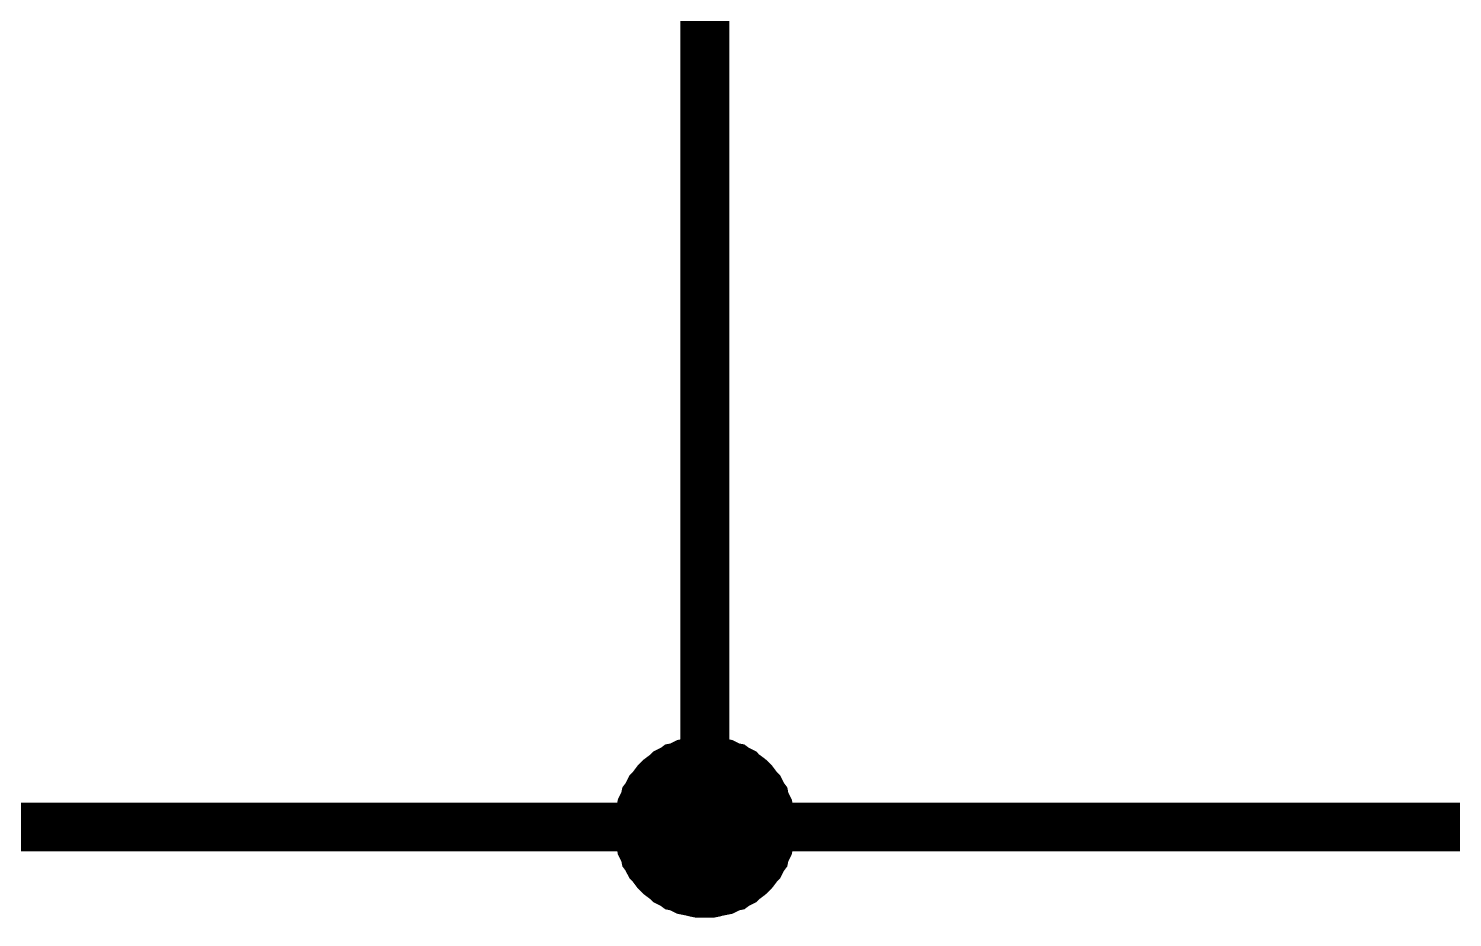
# Model space of a CAD drawing. Header units: millimetres. Extents: x 0 to 9.5, y 0 to 7.5.
# Drawn here: x 5.1364 to 5.4811, y 3.978 to 4.1934 of the extents above; entities that cross this region are included whole.
import ezdxf

# ---------------------------------------------------------------- set-up
doc = ezdxf.new("R2010")
doc.units = ezdxf.units.MM
doc.header["$MEASUREMENT"] = 0
doc.layers.add('Sheet', color=255, linetype='Continuous')

msp = doc.modelspace()

# ---------------------------------------------------------------- linework, layer by layer
at = {"layer": 'Sheet'}
for points, const_width in [([(5.30008, 4.29995), (5.30008, 3.99996)], 0.0118), ([(5.28007, 3.99996), (5.28007, 4.001), (5.28007, 4.00204), (5.28028, 4.00309), (5.28049, 4.00392), (5.2807, 4.00496), (5.2809, 4.006), (5.28132, 4.00684), (5.28174, 4.00767), (5.28195, 4.00871), (5.28257, 4.00955), (5.28299, 4.01038), (5.28341, 4.01122), (5.28403, 4.01184), (5.28466, 4.01268), (5.28528, 4.01351), (5.28591, 4.01413), (5.28653, 4.01476), (5.28737, 4.01539), (5.2882, 4.01601), (5.28883, 4.01664), (5.28966, 4.01705), (5.29049, 4.01747), (5.29133, 4.0181), (5.29237, 4.0183), (5.2932, 4.01872), (5.29404, 4.01914), (5.29508, 4.01935), (5.29612, 4.01955), (5.29695, 4.01976), (5.298, 4.01997), (5.29904, 4.01997), (5.30008, 4.01997)], 0.0039), ([(5.28007, 3.99996), (5.28007, 4.001), (5.28007, 4.00204), (5.28028, 4.00309), (5.28049, 4.00392), (5.2807, 4.00496), (5.2809, 4.006), (5.28132, 4.00684), (5.28174, 4.00767), (5.28195, 4.00871), (5.28257, 4.00955), (5.28299, 4.01038), (5.28341, 4.01122), (5.28403, 4.01184), (5.28466, 4.01268), (5.28528, 4.01351), (5.28591, 4.01413), (5.28653, 4.01476), (5.28737, 4.01539), (5.2882, 4.01601), (5.28883, 4.01664), (5.28966, 4.01705), (5.29049, 4.01747), (5.29133, 4.0181), (5.29237, 4.0183), (5.2932, 4.01872), (5.29404, 4.01914), (5.29508, 4.01935), (5.29612, 4.01955), (5.29695, 4.01976), (5.298, 4.01997), (5.29904, 4.01997), (5.30008, 4.01997)], 0.0039), ([(5.28007, 3.99996), (5.28007, 4.001), (5.28007, 4.00204), (5.28028, 4.00309), (5.28049, 4.00392), (5.2807, 4.00496), (5.2809, 4.006), (5.28132, 4.00684), (5.28174, 4.00767), (5.28195, 4.00871), (5.28257, 4.00955), (5.28299, 4.01038), (5.28341, 4.01122), (5.28403, 4.01184), (5.28466, 4.01268), (5.28528, 4.01351), (5.28591, 4.01413), (5.28653, 4.01476), (5.28737, 4.01539), (5.2882, 4.01601), (5.28883, 4.01664), (5.28966, 4.01705), (5.29049, 4.01747), (5.29133, 4.0181), (5.29237, 4.0183), (5.2932, 4.01872), (5.29404, 4.01914), (5.29508, 4.01935), (5.29612, 4.01955), (5.29695, 4.01976), (5.298, 4.01997), (5.29904, 4.01997), (5.30008, 4.01997)], 0.0039), ([(5.28007, 3.99996), (5.28007, 4.001), (5.28007, 4.00204), (5.28028, 4.00309), (5.28049, 4.00392), (5.2807, 4.00496), (5.2809, 4.006), (5.28132, 4.00684), (5.28174, 4.00767), (5.28195, 4.00871), (5.28257, 4.00955), (5.28299, 4.01038), (5.28341, 4.01122), (5.28403, 4.01184), (5.28466, 4.01268), (5.28528, 4.01351), (5.28591, 4.01413), (5.28653, 4.01476), (5.28737, 4.01539), (5.2882, 4.01601), (5.28883, 4.01664), (5.28966, 4.01705), (5.29049, 4.01747), (5.29133, 4.0181), (5.29237, 4.0183), (5.2932, 4.01872), (5.29404, 4.01914), (5.29508, 4.01935), (5.29612, 4.01955), (5.29695, 4.01976), (5.298, 4.01997), (5.29904, 4.01997), (5.30008, 4.01997)], 0.0039), ([(5.28007, 3.99996), (5.28007, 4.001), (5.28007, 4.00204), (5.28028, 4.00309), (5.28049, 4.00392), (5.2807, 4.00496), (5.2809, 4.006), (5.28132, 4.00684), (5.28174, 4.00767), (5.28195, 4.00871), (5.28257, 4.00955), (5.28299, 4.01038), (5.28341, 4.01122), (5.28403, 4.01184), (5.28466, 4.01268), (5.28528, 4.01351), (5.28591, 4.01413), (5.28653, 4.01476), (5.28737, 4.01539), (5.2882, 4.01601), (5.28883, 4.01664), (5.28966, 4.01705), (5.29049, 4.01747), (5.29133, 4.0181), (5.29237, 4.0183), (5.2932, 4.01872), (5.29404, 4.01914), (5.29508, 4.01935), (5.29612, 4.01955), (5.29695, 4.01976), (5.298, 4.01997), (5.29904, 4.01997), (5.30008, 4.01997)], 0.0039), ([(5.28007, 3.99996), (5.28007, 4.001), (5.28007, 4.00204), (5.28028, 4.00309), (5.28049, 4.00392), (5.2807, 4.00496), (5.2809, 4.006), (5.28132, 4.00684), (5.28174, 4.00767), (5.28195, 4.00871), (5.28257, 4.00955), (5.28299, 4.01038), (5.28341, 4.01122), (5.28403, 4.01184), (5.28466, 4.01268), (5.28528, 4.01351), (5.28591, 4.01413), (5.28653, 4.01476), (5.28737, 4.01539), (5.2882, 4.01601), (5.28883, 4.01664), (5.28966, 4.01705), (5.29049, 4.01747), (5.29133, 4.0181), (5.29237, 4.0183), (5.2932, 4.01872), (5.29404, 4.01914), (5.29508, 4.01935), (5.29612, 4.01955), (5.29695, 4.01976), (5.298, 4.01997), (5.29904, 4.01997), (5.30008, 4.01997)], 0.0039), ([(5.28007, 3.99996), (5.28007, 4.001), (5.28007, 4.00204), (5.28028, 4.00309), (5.28049, 4.00392), (5.2807, 4.00496), (5.2809, 4.006), (5.28132, 4.00684), (5.28174, 4.00767), (5.28195, 4.00871), (5.28257, 4.00955), (5.28299, 4.01038), (5.28341, 4.01122), (5.28403, 4.01184), (5.28466, 4.01268), (5.28528, 4.01351), (5.28591, 4.01413), (5.28653, 4.01476), (5.28737, 4.01539), (5.2882, 4.01601), (5.28883, 4.01664), (5.28966, 4.01705), (5.29049, 4.01747), (5.29133, 4.0181), (5.29237, 4.0183), (5.2932, 4.01872), (5.29404, 4.01914), (5.29508, 4.01935), (5.29612, 4.01955), (5.29695, 4.01976), (5.298, 4.01997), (5.29904, 4.01997), (5.30008, 4.01997)], 0.0039), ([(5.28007, 3.99996), (5.28007, 4.001), (5.28007, 4.00204), (5.28028, 4.00309), (5.28049, 4.00392), (5.2807, 4.00496), (5.2809, 4.006), (5.28132, 4.00684), (5.28174, 4.00767), (5.28195, 4.00871), (5.28257, 4.00955), (5.28299, 4.01038), (5.28341, 4.01122), (5.28403, 4.01184), (5.28466, 4.01268), (5.28528, 4.01351), (5.28591, 4.01413), (5.28653, 4.01476), (5.28737, 4.01539), (5.2882, 4.01601), (5.28883, 4.01664), (5.28966, 4.01705), (5.29049, 4.01747), (5.29133, 4.0181), (5.29237, 4.0183), (5.2932, 4.01872), (5.29404, 4.01914), (5.29508, 4.01935), (5.29612, 4.01955), (5.29695, 4.01976), (5.298, 4.01997), (5.29904, 4.01997), (5.30008, 4.01997)], 0.0039), ([(5.30008, 4.01997), (5.30008, 4.01997)], 0.0039), ([(5.30008, 4.01997), (5.30112, 4.01997), (5.30217, 4.01997), (5.30321, 4.01976), (5.30404, 4.01955), (5.30508, 4.01935), (5.30613, 4.01914), (5.30696, 4.01872), (5.30779, 4.0183), (5.30884, 4.0181), (5.30967, 4.01747), (5.3105, 4.01705), (5.31134, 4.01664), (5.31196, 4.01601), (5.3128, 4.01539), (5.31363, 4.01476), (5.31426, 4.01413), (5.31488, 4.01351), (5.31551, 4.01268), (5.31613, 4.01184), (5.31676, 4.01122), (5.31717, 4.01038), (5.31759, 4.00955), (5.31822, 4.00871), (5.31842, 4.00767), (5.31884, 4.00684), (5.31926, 4.006), (5.31947, 4.00496), (5.31967, 4.00392), (5.31988, 4.00309), (5.32009, 4.00204), (5.32009, 4.001), (5.32009, 3.99996)], 0.0039), ([(5.30008, 4.01997), (5.30008, 4.01997)], 0.0039), ([(5.30008, 4.01997), (5.30112, 4.01997), (5.30217, 4.01997), (5.30321, 4.01976), (5.30404, 4.01955), (5.30508, 4.01935), (5.30613, 4.01914), (5.30696, 4.01872), (5.30779, 4.0183), (5.30884, 4.0181), (5.30967, 4.01747), (5.3105, 4.01705), (5.31134, 4.01664), (5.31196, 4.01601), (5.3128, 4.01539), (5.31363, 4.01476), (5.31426, 4.01413), (5.31488, 4.01351), (5.31551, 4.01268), (5.31613, 4.01184), (5.31676, 4.01122), (5.31717, 4.01038), (5.31759, 4.00955), (5.31822, 4.00871), (5.31842, 4.00767), (5.31884, 4.00684), (5.31926, 4.006), (5.31947, 4.00496), (5.31967, 4.00392), (5.31988, 4.00309), (5.32009, 4.00204), (5.32009, 4.001), (5.32009, 3.99996)], 0.0039), ([(5.30008, 4.01997), (5.30008, 4.01997)], 0.0039), ([(5.30008, 4.01997), (5.30112, 4.01997), (5.30217, 4.01997), (5.30321, 4.01976), (5.30404, 4.01955), (5.30508, 4.01935), (5.30613, 4.01914), (5.30696, 4.01872), (5.30779, 4.0183), (5.30884, 4.0181), (5.30967, 4.01747), (5.3105, 4.01705), (5.31134, 4.01664), (5.31196, 4.01601), (5.3128, 4.01539), (5.31363, 4.01476), (5.31426, 4.01413), (5.31488, 4.01351), (5.31551, 4.01268), (5.31613, 4.01184), (5.31676, 4.01122), (5.31717, 4.01038), (5.31759, 4.00955), (5.31822, 4.00871), (5.31842, 4.00767), (5.31884, 4.00684), (5.31926, 4.006), (5.31947, 4.00496), (5.31967, 4.00392), (5.31988, 4.00309), (5.32009, 4.00204), (5.32009, 4.001), (5.32009, 3.99996)], 0.0039), ([(5.30008, 4.01997), (5.30008, 4.01997)], 0.0039), ([(5.30008, 4.01997), (5.30112, 4.01997), (5.30217, 4.01997), (5.30321, 4.01976), (5.30404, 4.01955), (5.30508, 4.01935), (5.30613, 4.01914), (5.30696, 4.01872), (5.30779, 4.0183), (5.30884, 4.0181), (5.30967, 4.01747), (5.3105, 4.01705), (5.31134, 4.01664), (5.31196, 4.01601), (5.3128, 4.01539), (5.31363, 4.01476), (5.31426, 4.01413), (5.31488, 4.01351), (5.31551, 4.01268), (5.31613, 4.01184), (5.31676, 4.01122), (5.31717, 4.01038), (5.31759, 4.00955), (5.31822, 4.00871), (5.31842, 4.00767), (5.31884, 4.00684), (5.31926, 4.006), (5.31947, 4.00496), (5.31967, 4.00392), (5.31988, 4.00309), (5.32009, 4.00204), (5.32009, 4.001), (5.32009, 3.99996)], 0.0039), ([(5.30008, 4.01997), (5.30008, 4.01997)], 0.0039), ([(5.30008, 4.01997), (5.30112, 4.01997), (5.30217, 4.01997), (5.30321, 4.01976), (5.30404, 4.01955), (5.30508, 4.01935), (5.30613, 4.01914), (5.30696, 4.01872), (5.30779, 4.0183), (5.30884, 4.0181), (5.30967, 4.01747), (5.3105, 4.01705), (5.31134, 4.01664), (5.31196, 4.01601), (5.3128, 4.01539), (5.31363, 4.01476), (5.31426, 4.01413), (5.31488, 4.01351), (5.31551, 4.01268), (5.31613, 4.01184), (5.31676, 4.01122), (5.31717, 4.01038), (5.31759, 4.00955), (5.31822, 4.00871), (5.31842, 4.00767), (5.31884, 4.00684), (5.31926, 4.006), (5.31947, 4.00496), (5.31967, 4.00392), (5.31988, 4.00309), (5.32009, 4.00204), (5.32009, 4.001), (5.32009, 3.99996)], 0.0039), ([(5.30008, 4.01997), (5.30008, 4.01997)], 0.0039), ([(5.30008, 4.01997), (5.30112, 4.01997), (5.30217, 4.01997), (5.30321, 4.01976), (5.30404, 4.01955), (5.30508, 4.01935), (5.30613, 4.01914), (5.30696, 4.01872), (5.30779, 4.0183), (5.30884, 4.0181), (5.30967, 4.01747), (5.3105, 4.01705), (5.31134, 4.01664), (5.31196, 4.01601), (5.3128, 4.01539), (5.31363, 4.01476), (5.31426, 4.01413), (5.31488, 4.01351), (5.31551, 4.01268), (5.31613, 4.01184), (5.31676, 4.01122), (5.31717, 4.01038), (5.31759, 4.00955), (5.31822, 4.00871), (5.31842, 4.00767), (5.31884, 4.00684), (5.31926, 4.006), (5.31947, 4.00496), (5.31967, 4.00392), (5.31988, 4.00309), (5.32009, 4.00204), (5.32009, 4.001), (5.32009, 3.99996)], 0.0039), ([(5.30008, 4.01997), (5.30008, 4.01997)], 0.0039), ([(5.30008, 4.01997), (5.30112, 4.01997), (5.30217, 4.01997), (5.30321, 4.01976), (5.30404, 4.01955), (5.30508, 4.01935), (5.30613, 4.01914), (5.30696, 4.01872), (5.30779, 4.0183), (5.30884, 4.0181), (5.30967, 4.01747), (5.3105, 4.01705), (5.31134, 4.01664), (5.31196, 4.01601), (5.3128, 4.01539), (5.31363, 4.01476), (5.31426, 4.01413), (5.31488, 4.01351), (5.31551, 4.01268), (5.31613, 4.01184), (5.31676, 4.01122), (5.31717, 4.01038), (5.31759, 4.00955), (5.31822, 4.00871), (5.31842, 4.00767), (5.31884, 4.00684), (5.31926, 4.006), (5.31947, 4.00496), (5.31967, 4.00392), (5.31988, 4.00309), (5.32009, 4.00204), (5.32009, 4.001), (5.32009, 3.99996)], 0.0039), ([(5.30008, 4.01997), (5.30008, 4.01997)], 0.0039), ([(5.30008, 4.01997), (5.30112, 4.01997), (5.30217, 4.01997), (5.30321, 4.01976), (5.30404, 4.01955), (5.30508, 4.01935), (5.30613, 4.01914), (5.30696, 4.01872), (5.30779, 4.0183), (5.30884, 4.0181), (5.30967, 4.01747), (5.3105, 4.01705), (5.31134, 4.01664), (5.31196, 4.01601), (5.3128, 4.01539), (5.31363, 4.01476), (5.31426, 4.01413), (5.31488, 4.01351), (5.31551, 4.01268), (5.31613, 4.01184), (5.31676, 4.01122), (5.31717, 4.01038), (5.31759, 4.00955), (5.31822, 4.00871), (5.31842, 4.00767), (5.31884, 4.00684), (5.31926, 4.006), (5.31947, 4.00496), (5.31967, 4.00392), (5.31988, 4.00309), (5.32009, 4.00204), (5.32009, 4.001), (5.32009, 3.99996)], 0.0039), ([(5.00013, 3.99996), (5.30008, 3.99996), (5.49998, 3.99996)], 0.0118), ([(5.30008, 3.97994), (5.29904, 3.97994), (5.298, 3.97994), (5.29695, 3.98015), (5.29612, 3.98036), (5.29508, 3.98057), (5.29404, 3.98078), (5.2932, 3.9812), (5.29237, 3.98161), (5.29133, 3.98182), (5.29049, 3.98245), (5.28966, 3.98286), (5.28883, 3.98328), (5.2882, 3.98391), (5.28737, 3.98453), (5.28653, 3.98516), (5.28591, 3.98578), (5.28528, 3.98641), (5.28466, 3.98724), (5.28403, 3.98808), (5.28341, 3.9887), (5.28299, 3.98953), (5.28257, 3.99037), (5.28195, 3.9912), (5.28174, 3.99224), (5.28132, 3.99308), (5.2809, 3.99391), (5.2807, 3.99495), (5.28049, 3.996), (5.28028, 3.99683), (5.28007, 3.99787), (5.28007, 3.99892), (5.28007, 3.99996)], 0.0039), ([(5.28007, 3.99996), (5.28007, 3.99996)], 0.0039), ([(5.30008, 3.97994), (5.29904, 3.97994), (5.298, 3.97994), (5.29695, 3.98015), (5.29612, 3.98036), (5.29508, 3.98057), (5.29404, 3.98078), (5.2932, 3.9812), (5.29237, 3.98161), (5.29133, 3.98182), (5.29049, 3.98245), (5.28966, 3.98286), (5.28883, 3.98328), (5.2882, 3.98391), (5.28737, 3.98453), (5.28653, 3.98516), (5.28591, 3.98578), (5.28528, 3.98641), (5.28466, 3.98724), (5.28403, 3.98808), (5.28341, 3.9887), (5.28299, 3.98953), (5.28257, 3.99037), (5.28195, 3.9912), (5.28174, 3.99224), (5.28132, 3.99308), (5.2809, 3.99391), (5.2807, 3.99495), (5.28049, 3.996), (5.28028, 3.99683), (5.28007, 3.99787), (5.28007, 3.99892), (5.28007, 3.99996)], 0.0039), ([(5.28007, 3.99996), (5.28007, 3.99996)], 0.0039), ([(5.30008, 3.97994), (5.29904, 3.97994), (5.298, 3.97994), (5.29695, 3.98015), (5.29612, 3.98036), (5.29508, 3.98057), (5.29404, 3.98078), (5.2932, 3.9812), (5.29237, 3.98161), (5.29133, 3.98182), (5.29049, 3.98245), (5.28966, 3.98286), (5.28883, 3.98328), (5.2882, 3.98391), (5.28737, 3.98453), (5.28653, 3.98516), (5.28591, 3.98578), (5.28528, 3.98641), (5.28466, 3.98724), (5.28403, 3.98808), (5.28341, 3.9887), (5.28299, 3.98953), (5.28257, 3.99037), (5.28195, 3.9912), (5.28174, 3.99224), (5.28132, 3.99308), (5.2809, 3.99391), (5.2807, 3.99495), (5.28049, 3.996), (5.28028, 3.99683), (5.28007, 3.99787), (5.28007, 3.99892), (5.28007, 3.99996)], 0.0039), ([(5.28007, 3.99996), (5.28007, 3.99996)], 0.0039), ([(5.30008, 3.97994), (5.29904, 3.97994), (5.298, 3.97994), (5.29695, 3.98015), (5.29612, 3.98036), (5.29508, 3.98057), (5.29404, 3.98078), (5.2932, 3.9812), (5.29237, 3.98161), (5.29133, 3.98182), (5.29049, 3.98245), (5.28966, 3.98286), (5.28883, 3.98328), (5.2882, 3.98391), (5.28737, 3.98453), (5.28653, 3.98516), (5.28591, 3.98578), (5.28528, 3.98641), (5.28466, 3.98724), (5.28403, 3.98808), (5.28341, 3.9887), (5.28299, 3.98953), (5.28257, 3.99037), (5.28195, 3.9912), (5.28174, 3.99224), (5.28132, 3.99308), (5.2809, 3.99391), (5.2807, 3.99495), (5.28049, 3.996), (5.28028, 3.99683), (5.28007, 3.99787), (5.28007, 3.99892), (5.28007, 3.99996)], 0.0039), ([(5.28007, 3.99996), (5.28007, 3.99996)], 0.0039), ([(5.30008, 3.97994), (5.29904, 3.97994), (5.298, 3.97994), (5.29695, 3.98015), (5.29612, 3.98036), (5.29508, 3.98057), (5.29404, 3.98078), (5.2932, 3.9812), (5.29237, 3.98161), (5.29133, 3.98182), (5.29049, 3.98245), (5.28966, 3.98286), (5.28883, 3.98328), (5.2882, 3.98391), (5.28737, 3.98453), (5.28653, 3.98516), (5.28591, 3.98578), (5.28528, 3.98641), (5.28466, 3.98724), (5.28403, 3.98808), (5.28341, 3.9887), (5.28299, 3.98953), (5.28257, 3.99037), (5.28195, 3.9912), (5.28174, 3.99224), (5.28132, 3.99308), (5.2809, 3.99391), (5.2807, 3.99495), (5.28049, 3.996), (5.28028, 3.99683), (5.28007, 3.99787), (5.28007, 3.99892), (5.28007, 3.99996)], 0.0039), ([(5.28007, 3.99996), (5.28007, 3.99996)], 0.0039), ([(5.30008, 3.97994), (5.29904, 3.97994), (5.298, 3.97994), (5.29695, 3.98015), (5.29612, 3.98036), (5.29508, 3.98057), (5.29404, 3.98078), (5.2932, 3.9812), (5.29237, 3.98161), (5.29133, 3.98182), (5.29049, 3.98245), (5.28966, 3.98286), (5.28883, 3.98328), (5.2882, 3.98391), (5.28737, 3.98453), (5.28653, 3.98516), (5.28591, 3.98578), (5.28528, 3.98641), (5.28466, 3.98724), (5.28403, 3.98808), (5.28341, 3.9887), (5.28299, 3.98953), (5.28257, 3.99037), (5.28195, 3.9912), (5.28174, 3.99224), (5.28132, 3.99308), (5.2809, 3.99391), (5.2807, 3.99495), (5.28049, 3.996), (5.28028, 3.99683), (5.28007, 3.99787), (5.28007, 3.99892), (5.28007, 3.99996)], 0.0039), ([(5.28007, 3.99996), (5.28007, 3.99996)], 0.0039), ([(5.30008, 3.97994), (5.29904, 3.97994), (5.298, 3.97994), (5.29695, 3.98015), (5.29612, 3.98036), (5.29508, 3.98057), (5.29404, 3.98078), (5.2932, 3.9812), (5.29237, 3.98161), (5.29133, 3.98182), (5.29049, 3.98245), (5.28966, 3.98286), (5.28883, 3.98328), (5.2882, 3.98391), (5.28737, 3.98453), (5.28653, 3.98516), (5.28591, 3.98578), (5.28528, 3.98641), (5.28466, 3.98724), (5.28403, 3.98808), (5.28341, 3.9887), (5.28299, 3.98953), (5.28257, 3.99037), (5.28195, 3.9912), (5.28174, 3.99224), (5.28132, 3.99308), (5.2809, 3.99391), (5.2807, 3.99495), (5.28049, 3.996), (5.28028, 3.99683), (5.28007, 3.99787), (5.28007, 3.99892), (5.28007, 3.99996)], 0.0039), ([(5.28007, 3.99996), (5.28007, 3.99996)], 0.0039), ([(5.30008, 3.97994), (5.29904, 3.97994), (5.298, 3.97994), (5.29695, 3.98015), (5.29612, 3.98036), (5.29508, 3.98057), (5.29404, 3.98078), (5.2932, 3.9812), (5.29237, 3.98161), (5.29133, 3.98182), (5.29049, 3.98245), (5.28966, 3.98286), (5.28883, 3.98328), (5.2882, 3.98391), (5.28737, 3.98453), (5.28653, 3.98516), (5.28591, 3.98578), (5.28528, 3.98641), (5.28466, 3.98724), (5.28403, 3.98808), (5.28341, 3.9887), (5.28299, 3.98953), (5.28257, 3.99037), (5.28195, 3.9912), (5.28174, 3.99224), (5.28132, 3.99308), (5.2809, 3.99391), (5.2807, 3.99495), (5.28049, 3.996), (5.28028, 3.99683), (5.28007, 3.99787), (5.28007, 3.99892), (5.28007, 3.99996)], 0.0039), ([(5.28007, 3.99996), (5.28007, 3.99996)], 0.0039), ([(5.32009, 3.99996), (5.32009, 3.99892), (5.32009, 3.99787), (5.31988, 3.99683), (5.31967, 3.996), (5.31947, 3.99495), (5.31926, 3.99391), (5.31884, 3.99308), (5.31842, 3.99224), (5.31822, 3.9912), (5.31759, 3.99037), (5.31717, 3.98953), (5.31676, 3.9887), (5.31613, 3.98808), (5.31551, 3.98724), (5.31488, 3.98641), (5.31426, 3.98578), (5.31363, 3.98516), (5.3128, 3.98453), (5.31196, 3.98391), (5.31134, 3.98328), (5.3105, 3.98286), (5.30967, 3.98245), (5.30884, 3.98182), (5.30779, 3.98161), (5.30696, 3.9812), (5.30613, 3.98078), (5.30508, 3.98057), (5.30404, 3.98036), (5.30321, 3.98015), (5.30217, 3.97994), (5.30112, 3.97994), (5.30008, 3.97994)], 0.0039), ([(5.32009, 3.99996), (5.32009, 3.99892), (5.32009, 3.99787), (5.31988, 3.99683), (5.31967, 3.996), (5.31947, 3.99495), (5.31926, 3.99391), (5.31884, 3.99308), (5.31842, 3.99224), (5.31822, 3.9912), (5.31759, 3.99037), (5.31717, 3.98953), (5.31676, 3.9887), (5.31613, 3.98808), (5.31551, 3.98724), (5.31488, 3.98641), (5.31426, 3.98578), (5.31363, 3.98516), (5.3128, 3.98453), (5.31196, 3.98391), (5.31134, 3.98328), (5.3105, 3.98286), (5.30967, 3.98245), (5.30884, 3.98182), (5.30779, 3.98161), (5.30696, 3.9812), (5.30613, 3.98078), (5.30508, 3.98057), (5.30404, 3.98036), (5.30321, 3.98015), (5.30217, 3.97994), (5.30112, 3.97994), (5.30008, 3.97994)], 0.0039), ([(5.32009, 3.99996), (5.32009, 3.99892), (5.32009, 3.99787), (5.31988, 3.99683), (5.31967, 3.996), (5.31947, 3.99495), (5.31926, 3.99391), (5.31884, 3.99308), (5.31842, 3.99224), (5.31822, 3.9912), (5.31759, 3.99037), (5.31717, 3.98953), (5.31676, 3.9887), (5.31613, 3.98808), (5.31551, 3.98724), (5.31488, 3.98641), (5.31426, 3.98578), (5.31363, 3.98516), (5.3128, 3.98453), (5.31196, 3.98391), (5.31134, 3.98328), (5.3105, 3.98286), (5.30967, 3.98245), (5.30884, 3.98182), (5.30779, 3.98161), (5.30696, 3.9812), (5.30613, 3.98078), (5.30508, 3.98057), (5.30404, 3.98036), (5.30321, 3.98015), (5.30217, 3.97994), (5.30112, 3.97994), (5.30008, 3.97994)], 0.0039), ([(5.32009, 3.99996), (5.32009, 3.99892), (5.32009, 3.99787), (5.31988, 3.99683), (5.31967, 3.996), (5.31947, 3.99495), (5.31926, 3.99391), (5.31884, 3.99308), (5.31842, 3.99224), (5.31822, 3.9912), (5.31759, 3.99037), (5.31717, 3.98953), (5.31676, 3.9887), (5.31613, 3.98808), (5.31551, 3.98724), (5.31488, 3.98641), (5.31426, 3.98578), (5.31363, 3.98516), (5.3128, 3.98453), (5.31196, 3.98391), (5.31134, 3.98328), (5.3105, 3.98286), (5.30967, 3.98245), (5.30884, 3.98182), (5.30779, 3.98161), (5.30696, 3.9812), (5.30613, 3.98078), (5.30508, 3.98057), (5.30404, 3.98036), (5.30321, 3.98015), (5.30217, 3.97994), (5.30112, 3.97994), (5.30008, 3.97994)], 0.0039), ([(5.32009, 3.99996), (5.32009, 3.99892), (5.32009, 3.99787), (5.31988, 3.99683), (5.31967, 3.996), (5.31947, 3.99495), (5.31926, 3.99391), (5.31884, 3.99308), (5.31842, 3.99224), (5.31822, 3.9912), (5.31759, 3.99037), (5.31717, 3.98953), (5.31676, 3.9887), (5.31613, 3.98808), (5.31551, 3.98724), (5.31488, 3.98641), (5.31426, 3.98578), (5.31363, 3.98516), (5.3128, 3.98453), (5.31196, 3.98391), (5.31134, 3.98328), (5.3105, 3.98286), (5.30967, 3.98245), (5.30884, 3.98182), (5.30779, 3.98161), (5.30696, 3.9812), (5.30613, 3.98078), (5.30508, 3.98057), (5.30404, 3.98036), (5.30321, 3.98015), (5.30217, 3.97994), (5.30112, 3.97994), (5.30008, 3.97994)], 0.0039), ([(5.32009, 3.99996), (5.32009, 3.99892), (5.32009, 3.99787), (5.31988, 3.99683), (5.31967, 3.996), (5.31947, 3.99495), (5.31926, 3.99391), (5.31884, 3.99308), (5.31842, 3.99224), (5.31822, 3.9912), (5.31759, 3.99037), (5.31717, 3.98953), (5.31676, 3.9887), (5.31613, 3.98808), (5.31551, 3.98724), (5.31488, 3.98641), (5.31426, 3.98578), (5.31363, 3.98516), (5.3128, 3.98453), (5.31196, 3.98391), (5.31134, 3.98328), (5.3105, 3.98286), (5.30967, 3.98245), (5.30884, 3.98182), (5.30779, 3.98161), (5.30696, 3.9812), (5.30613, 3.98078), (5.30508, 3.98057), (5.30404, 3.98036), (5.30321, 3.98015), (5.30217, 3.97994), (5.30112, 3.97994), (5.30008, 3.97994)], 0.0039), ([(5.32009, 3.99996), (5.32009, 3.99892), (5.32009, 3.99787), (5.31988, 3.99683), (5.31967, 3.996), (5.31947, 3.99495), (5.31926, 3.99391), (5.31884, 3.99308), (5.31842, 3.99224), (5.31822, 3.9912), (5.31759, 3.99037), (5.31717, 3.98953), (5.31676, 3.9887), (5.31613, 3.98808), (5.31551, 3.98724), (5.31488, 3.98641), (5.31426, 3.98578), (5.31363, 3.98516), (5.3128, 3.98453), (5.31196, 3.98391), (5.31134, 3.98328), (5.3105, 3.98286), (5.30967, 3.98245), (5.30884, 3.98182), (5.30779, 3.98161), (5.30696, 3.9812), (5.30613, 3.98078), (5.30508, 3.98057), (5.30404, 3.98036), (5.30321, 3.98015), (5.30217, 3.97994), (5.30112, 3.97994), (5.30008, 3.97994)], 0.0039), ([(5.32009, 3.99996), (5.32009, 3.99892), (5.32009, 3.99787), (5.31988, 3.99683), (5.31967, 3.996), (5.31947, 3.99495), (5.31926, 3.99391), (5.31884, 3.99308), (5.31842, 3.99224), (5.31822, 3.9912), (5.31759, 3.99037), (5.31717, 3.98953), (5.31676, 3.9887), (5.31613, 3.98808), (5.31551, 3.98724), (5.31488, 3.98641), (5.31426, 3.98578), (5.31363, 3.98516), (5.3128, 3.98453), (5.31196, 3.98391), (5.31134, 3.98328), (5.3105, 3.98286), (5.30967, 3.98245), (5.30884, 3.98182), (5.30779, 3.98161), (5.30696, 3.9812), (5.30613, 3.98078), (5.30508, 3.98057), (5.30404, 3.98036), (5.30321, 3.98015), (5.30217, 3.97994), (5.30112, 3.97994), (5.30008, 3.97994)], 0.0039), ([(5.32009, 3.99996), (5.32009, 3.99996), (5.32009, 3.99996), (5.32009, 3.99996), (5.32009, 3.99996), (5.32009, 3.99996), (5.32009, 3.99996), (5.32009, 3.99996), (5.32009, 3.99996), (5.32009, 3.99996), (5.32009, 3.99996), (5.32009, 3.99996), (5.32009, 3.99996), (5.32009, 3.99996), (5.32009, 3.99996), (5.32009, 3.99996), (5.32009, 3.99996), (5.32009, 3.99996), (5.32009, 3.99996), (5.32009, 3.99996), (5.32009, 3.99996), (5.32009, 3.99996), (5.32009, 3.99996), (5.32009, 3.99996), (5.32009, 3.99996), (5.32009, 3.99996), (5.32009, 3.99996), (5.32009, 3.99996), (5.32009, 3.99996), (5.32009, 3.99996), (5.32009, 3.99996), (5.32009, 3.99996), (5.32009, 3.99996)], 0.0039), ([(5.32009, 3.99996), (5.32009, 3.99996)], 0.0039), ([(5.32009, 3.99996), (5.32009, 3.99996), (5.32009, 3.99996), (5.32009, 3.99996), (5.32009, 3.99996), (5.32009, 3.99996), (5.32009, 3.99996), (5.32009, 3.99996), (5.32009, 3.99996), (5.32009, 3.99996), (5.32009, 3.99996), (5.32009, 3.99996), (5.32009, 3.99996), (5.32009, 3.99996), (5.32009, 3.99996), (5.32009, 3.99996), (5.32009, 3.99996), (5.32009, 3.99996), (5.32009, 3.99996), (5.32009, 3.99996), (5.32009, 3.99996), (5.32009, 3.99996), (5.32009, 3.99996), (5.32009, 3.99996), (5.32009, 3.99996), (5.32009, 3.99996), (5.32009, 3.99996), (5.32009, 3.99996), (5.32009, 3.99996), (5.32009, 3.99996), (5.32009, 3.99996), (5.32009, 3.99996), (5.32009, 3.99996)], 0.0039), ([(5.32009, 3.99996), (5.32009, 3.99996)], 0.0039), ([(5.32009, 3.99996), (5.32009, 3.99996), (5.32009, 3.99996), (5.32009, 3.99996), (5.32009, 3.99996), (5.32009, 3.99996), (5.32009, 3.99996), (5.32009, 3.99996), (5.32009, 3.99996), (5.32009, 3.99996), (5.32009, 3.99996), (5.32009, 3.99996), (5.32009, 3.99996), (5.32009, 3.99996), (5.32009, 3.99996), (5.32009, 3.99996), (5.32009, 3.99996), (5.32009, 3.99996), (5.32009, 3.99996), (5.32009, 3.99996), (5.32009, 3.99996), (5.32009, 3.99996), (5.32009, 3.99996), (5.32009, 3.99996), (5.32009, 3.99996), (5.32009, 3.99996), (5.32009, 3.99996), (5.32009, 3.99996), (5.32009, 3.99996), (5.32009, 3.99996), (5.32009, 3.99996), (5.32009, 3.99996), (5.32009, 3.99996)], 0.0039), ([(5.32009, 3.99996), (5.32009, 3.99996)], 0.0039), ([(5.32009, 3.99996), (5.32009, 3.99996), (5.32009, 3.99996), (5.32009, 3.99996), (5.32009, 3.99996), (5.32009, 3.99996), (5.32009, 3.99996), (5.32009, 3.99996), (5.32009, 3.99996), (5.32009, 3.99996), (5.32009, 3.99996), (5.32009, 3.99996), (5.32009, 3.99996), (5.32009, 3.99996), (5.32009, 3.99996), (5.32009, 3.99996), (5.32009, 3.99996), (5.32009, 3.99996), (5.32009, 3.99996), (5.32009, 3.99996), (5.32009, 3.99996), (5.32009, 3.99996), (5.32009, 3.99996), (5.32009, 3.99996), (5.32009, 3.99996), (5.32009, 3.99996), (5.32009, 3.99996), (5.32009, 3.99996), (5.32009, 3.99996), (5.32009, 3.99996), (5.32009, 3.99996), (5.32009, 3.99996), (5.32009, 3.99996)], 0.0039), ([(5.32009, 3.99996), (5.32009, 3.99996)], 0.0039), ([(5.32009, 3.99996), (5.32009, 3.99996), (5.32009, 3.99996), (5.32009, 3.99996), (5.32009, 3.99996), (5.32009, 3.99996), (5.32009, 3.99996), (5.32009, 3.99996), (5.32009, 3.99996), (5.32009, 3.99996), (5.32009, 3.99996), (5.32009, 3.99996), (5.32009, 3.99996), (5.32009, 3.99996), (5.32009, 3.99996), (5.32009, 3.99996), (5.32009, 3.99996), (5.32009, 3.99996), (5.32009, 3.99996), (5.32009, 3.99996), (5.32009, 3.99996), (5.32009, 3.99996), (5.32009, 3.99996), (5.32009, 3.99996), (5.32009, 3.99996), (5.32009, 3.99996), (5.32009, 3.99996), (5.32009, 3.99996), (5.32009, 3.99996), (5.32009, 3.99996), (5.32009, 3.99996), (5.32009, 3.99996), (5.32009, 3.99996)], 0.0039), ([(5.32009, 3.99996), (5.32009, 3.99996)], 0.0039), ([(5.32009, 3.99996), (5.32009, 3.99996), (5.32009, 3.99996), (5.32009, 3.99996), (5.32009, 3.99996), (5.32009, 3.99996), (5.32009, 3.99996), (5.32009, 3.99996), (5.32009, 3.99996), (5.32009, 3.99996), (5.32009, 3.99996), (5.32009, 3.99996), (5.32009, 3.99996), (5.32009, 3.99996), (5.32009, 3.99996), (5.32009, 3.99996), (5.32009, 3.99996), (5.32009, 3.99996), (5.32009, 3.99996), (5.32009, 3.99996), (5.32009, 3.99996), (5.32009, 3.99996), (5.32009, 3.99996), (5.32009, 3.99996), (5.32009, 3.99996), (5.32009, 3.99996), (5.32009, 3.99996), (5.32009, 3.99996), (5.32009, 3.99996), (5.32009, 3.99996), (5.32009, 3.99996), (5.32009, 3.99996), (5.32009, 3.99996)], 0.0039), ([(5.32009, 3.99996), (5.32009, 3.99996)], 0.0039), ([(5.32009, 3.99996), (5.32009, 3.99996), (5.32009, 3.99996), (5.32009, 3.99996), (5.32009, 3.99996), (5.32009, 3.99996), (5.32009, 3.99996), (5.32009, 3.99996), (5.32009, 3.99996), (5.32009, 3.99996), (5.32009, 3.99996), (5.32009, 3.99996), (5.32009, 3.99996), (5.32009, 3.99996), (5.32009, 3.99996), (5.32009, 3.99996), (5.32009, 3.99996), (5.32009, 3.99996), (5.32009, 3.99996), (5.32009, 3.99996), (5.32009, 3.99996), (5.32009, 3.99996), (5.32009, 3.99996), (5.32009, 3.99996), (5.32009, 3.99996), (5.32009, 3.99996), (5.32009, 3.99996), (5.32009, 3.99996), (5.32009, 3.99996), (5.32009, 3.99996), (5.32009, 3.99996), (5.32009, 3.99996), (5.32009, 3.99996)], 0.0039), ([(5.32009, 3.99996), (5.32009, 3.99996)], 0.0039), ([(5.32009, 3.99996), (5.32009, 3.99996), (5.32009, 3.99996), (5.32009, 3.99996), (5.32009, 3.99996), (5.32009, 3.99996), (5.32009, 3.99996), (5.32009, 3.99996), (5.32009, 3.99996), (5.32009, 3.99996), (5.32009, 3.99996), (5.32009, 3.99996), (5.32009, 3.99996), (5.32009, 3.99996), (5.32009, 3.99996), (5.32009, 3.99996), (5.32009, 3.99996), (5.32009, 3.99996), (5.32009, 3.99996), (5.32009, 3.99996), (5.32009, 3.99996), (5.32009, 3.99996), (5.32009, 3.99996), (5.32009, 3.99996), (5.32009, 3.99996), (5.32009, 3.99996), (5.32009, 3.99996), (5.32009, 3.99996), (5.32009, 3.99996), (5.32009, 3.99996), (5.32009, 3.99996), (5.32009, 3.99996), (5.32009, 3.99996)], 0.0039), ([(5.32009, 3.99996), (5.32009, 3.99996)], 0.0039)]:
    msp.add_lwpolyline(points, dxfattribs=dict(at, const_width=const_width))
at = {"layer": 'Sheet', "const_width": 0.02}
msp.add_lwpolyline([(5.29, 4, 1), (5.31, 4, 1)], format="xyb", close=True, dxfattribs=at)

doc.saveas('drawing.dxf')
